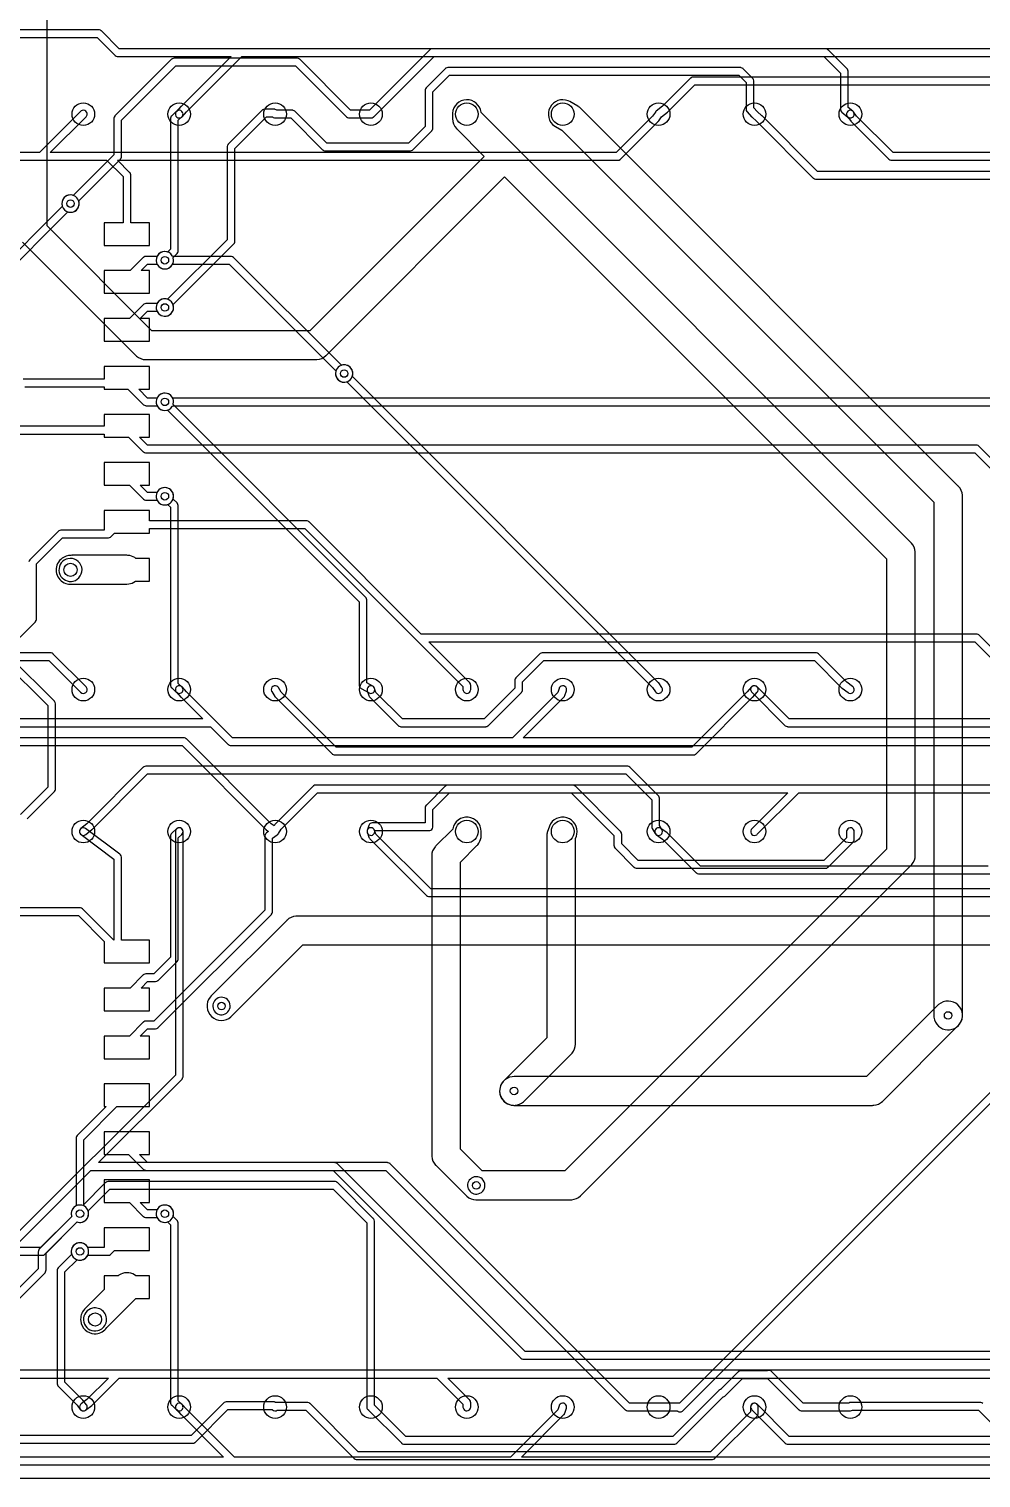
# Model space of a CAD drawing. Header units: millimetres. Extents: x 0 to 100, y 0 to 82.
# Drawn here: x 50.9 to 76.12, y 0 to 38.38 of the extents above; entities that cross this region are included whole.
import ezdxf

# ---------------------------------------------------------------- set-up
doc = ezdxf.new("R2010")
doc.units = ezdxf.units.MM

msp = doc.modelspace()

# ---------------------------------------------------------------- linework, layer by layer
at = {"layer": '16_copper'}
for points in [[(78.25, 37.852), (53.292, 37.852), (52.822, 38.322), (52.817, 38.326, 0.14076), (52.767, 38.35), (52.757, 38.351), (52.754, 38.352), (52.753, 38.351), (52.75, 38.352), (32, 38.352)], [(32.042, 38.148), (52.708, 38.148), (53.178, 37.678), (53.183, 37.674, 0.14076), (53.233, 37.65), (53.243, 37.649), (53.246, 37.648), (53.247, 37.649), (53.25, 37.648), (56.255, 37.648), (54.928, 36.322), (54.927, 36.321), (54.925, 36.319), (54.805, 36.189), (54.791, 36.168, 0.8128), (54.942, 36.04), (54.955, 36.051), (55.073, 36.18), (56.542, 37.648), (78.208, 37.648)], [(28.5, 34.898), (52.958, 34.898), (53.393, 34.464), (53.393, 33.245), (52.894, 33.245), (52.894, 32.645), (54.094, 32.645), (54.094, 33.245), (53.596, 33.245), (53.596, 34.506), (53.595, 34.512, 0.140725), (53.577, 34.565), (53.571, 34.572), (53.569, 34.575), (53.568, 34.576), (53.566, 34.578), (53.245, 34.898), (66.5, 34.898), (66.506, 34.899, 0.140725), (66.559, 34.917), (66.566, 34.924), (66.569, 34.925), (66.57, 34.926), (66.572, 34.928), (67.572, 35.928), (67.573, 35.93), (67.574, 35.931), (67.585, 35.944), (67.655, 36.05), (67.812, 36.169), (67.814, 36.171), (67.822, 36.178), (68.542, 36.898), (76.458, 36.898)], [(76.5, 37.102), (68.5, 37.102), (68.494, 37.101, 0.140725), (68.441, 37.083), (68.434, 37.076), (68.431, 37.075), (68.43, 37.074), (68.428, 37.072), (67.683, 36.327), (67.518, 36.201), (67.512, 36.195), (67.506, 36.189), (67.502, 36.185, 0.013377), (67.499, 36.181), (67.495, 36.176), (67.421, 36.065), (66.458, 35.102), (51.465, 35.102), (52.412, 36.048), (52.427, 36.068, 0.812818), (52.281, 36.203), (52.268, 36.192), (51.178, 35.102), (41.745, 35.102)], [(85.755, 35.102), (73.792, 35.102), (72.827, 36.067), (72.741, 36.181), (72.724, 36.199, 0.812806), (72.57, 36.073), (72.579, 36.059), (72.669, 35.939), (72.67, 35.937), (72.678, 35.928), (73.678, 34.928), (73.683, 34.924, 0.14076), (73.733, 34.9), (73.743, 34.899), (73.746, 34.898), (73.747, 34.899), (73.75, 34.898), (96.5, 34.898)], [(50.072, 31.678), (51.926, 33.532), (51.946, 33.526, 1), (52.054, 33.974), (52.018, 33.98, 0.509524), (51.776, 33.696), (51.782, 33.676), (49.958, 31.852)], [(90, 28.602), (54.706, 28.602), (54.697, 28.621, 0.560024), (54.303, 28.621), (54.294, 28.602), (54.042, 28.602), (53.809, 28.835), (54.094, 28.835), (54.094, 29.435), (52.894, 29.435), (52.894, 29.102), (50.75, 29.102)], [(50.792, 28.898), (52.894, 28.898), (52.894, 28.835), (53.521, 28.835), (53.928, 28.428), (53.933, 28.424, 0.14076), (53.983, 28.4), (53.993, 28.399), (53.996, 28.398), (53.997, 28.399), (54, 28.398), (54.294, 28.398), (54.303, 28.379, 0.560024), (54.697, 28.379), (54.706, 28.398), (89.958, 28.398)], [(81.542, 21.852), (76.072, 27.322), (76.067, 27.326, 0.14076), (76.017, 27.35), (76.007, 27.351), (76.004, 27.352), (76.003, 27.351), (76, 27.352), (54.042, 27.352), (53.829, 27.565), (54.094, 27.565), (54.094, 28.165), (52.894, 28.165), (52.894, 27.852), (50.5, 27.852)], [(50.542, 27.648), (52.894, 27.648), (52.894, 27.565), (53.541, 27.565), (53.928, 27.178), (53.933, 27.174, 0.14076), (53.983, 27.15), (53.993, 27.149), (53.996, 27.148), (53.997, 27.149), (54, 27.148), (75.958, 27.148), (81.255, 21.852)], [(77.322, 21.072), (76.072, 22.322), (76.067, 22.326, 0.14076), (76.017, 22.35), (76.007, 22.351), (76.004, 22.352), (76.003, 22.351), (76, 22.352), (61.292, 22.352), (58.322, 25.322), (58.317, 25.326, 0.14076), (58.267, 25.35), (58.257, 25.351), (58.254, 25.352), (58.253, 25.351), (58.25, 25.352), (54.094, 25.352), (54.094, 25.625), (52.894, 25.625), (52.894, 25.102), (51.75, 25.102), (51.744, 25.101, 0.140725), (51.691, 25.083), (51.684, 25.076), (51.681, 25.075), (51.68, 25.074), (51.678, 25.072), (50.928, 24.322), (50.924, 24.317, 0.14076), (50.9, 24.267)], [(38.292, 21.648), (51.428, 21.648), (52.268, 20.808, 0.921471), (52.423, 20.939), (52.412, 20.952), (51.542, 21.822), (51.537, 21.826, 0.14076), (51.487, 21.85), (51.477, 21.851), (51.474, 21.852), (51.473, 21.851), (51.47, 21.852), (50.245, 21.852), (51.072, 22.678), (51.076, 22.683, 0.14076), (51.1, 22.733), (51.101, 22.743), (51.102, 22.746), (51.101, 22.747), (51.102, 22.75), (51.102, 24.208), (51.792, 24.898), (53, 24.898), (53.006, 24.899, 0.140725), (53.059, 24.917), (53.066, 24.924), (53.069, 24.925), (53.07, 24.926), (53.072, 24.928), (53.169, 25.025), (54.094, 25.025), (54.094, 25.148), (58.208, 25.148), (62.398, 20.958), (62.398, 20.88), (62.402, 20.855, 0.812812), (62.6, 20.863), (62.602, 20.88), (62.602, 21), (62.601, 21.006, 0.140725), (62.583, 21.059), (62.576, 21.066), (62.575, 21.069), (62.574, 21.07), (62.572, 21.072), (61.495, 22.148), (75.958, 22.148), (77.173, 20.933)], [(78.458, 19.602), (63.995, 19.602), (65.072, 20.678), (65.074, 20.681), (65.077, 20.684, 0.062123), (65.091, 20.705), (65.097, 20.72), (65.137, 20.85), (65.141, 20.875, 0.812805), (64.949, 20.925), (64.943, 20.91), (64.91, 20.804), (63.708, 19.602), (56.292, 19.602), (55.073, 20.82), (54.955, 20.949, 0.921465), (54.795, 20.824), (54.805, 20.811), (54.925, 20.681), (54.927, 20.68), (54.928, 20.678), (55.505, 20.102), (41.042, 20.102)], [(77.708, 20.102), (71.042, 20.102), (70.192, 20.952), (70.172, 20.967, 0.812818), (70.037, 20.821), (70.048, 20.808), (70.928, 19.928), (70.933, 19.924, 0.14076), (70.983, 19.9), (70.993, 19.899), (70.996, 19.898), (70.997, 19.899), (71, 19.898), (77.75, 19.898)], [(5.75, 19.898), (55.708, 19.898), (56.178, 19.428), (56.183, 19.424, 0.14076), (56.233, 19.4), (56.243, 19.399), (56.246, 19.398), (56.247, 19.399), (56.25, 19.398), (88.75, 19.398)], [(94, 18.352), (58.5, 18.352), (58.494, 18.351, 0.140725), (58.441, 18.333), (58.434, 18.326), (58.431, 18.325), (58.43, 18.324), (58.428, 18.322), (57.428, 17.322), (57.426, 17.319), (57.423, 17.317), (57.413, 17.303), (57.392, 17.269), (57.317, 17.327), (55.072, 19.572), (55.067, 19.576, 0.14076), (55.017, 19.6), (55.007, 19.601), (55.004, 19.602), (55.003, 19.601), (55, 19.602), (36, 19.602)], [(36.042, 19.398), (54.958, 19.398), (57.178, 17.178), (57.18, 17.176), (57.188, 17.169), (57.248, 17.123), (57.191, 17.083, 0.200818), (57.15, 17.017), (57.148, 17), (57.148, 15.042), (54.208, 12.102), (54, 12.102), (53.994, 12.101, 0.140725), (53.941, 12.083), (53.934, 12.076), (53.931, 12.075), (53.93, 12.074), (53.928, 12.072), (53.561, 11.705), (52.894, 11.705), (52.894, 11.105), (54.094, 11.105), (54.094, 11.705), (53.849, 11.705), (54.042, 11.898), (54.25, 11.898), (54.256, 11.899, 0.140725), (54.309, 11.917), (54.316, 11.924), (54.319, 11.925), (54.32, 11.926), (54.322, 11.928), (57.322, 14.928), (57.326, 14.933, 0.14076), (57.35, 14.983), (57.351, 14.993), (57.352, 14.996), (57.351, 14.997), (57.352, 15), (57.352, 16.947), (57.479, 17.037), (57.487, 17.045), (57.495, 17.052, 0.00487), (57.497, 17.053), (57.497, 17.054), (57.497, 17.054), (57.498, 17.055), (57.507, 17.067), (57.58, 17.187), (58.542, 18.148), (71.005, 18.148), (70.048, 17.192), (70.033, 17.172, 0.812818), (70.179, 17.037), (70.192, 17.048), (71.292, 18.148), (83.205, 18.148)], [(48.5, 14.898), (52.208, 14.898), (52.894, 14.212), (52.894, 13.645), (54.094, 13.645), (54.094, 14.245), (53.352, 14.245), (53.352, 16.438), (53.351, 16.438), (53.352, 16.439, 0.18832), (53.323, 16.508), (53.311, 16.519), (52.401, 17.201), (52.379, 17.214, 0.812811), (52.267, 17.05), (52.279, 17.039), (53.148, 16.387), (53.148, 14.245), (52.322, 15.072), (52.317, 15.076, 0.14076), (52.267, 15.1), (52.257, 15.101), (52.254, 15.102), (52.253, 15.101), (52.25, 15.102), (48.542, 15.102)], [(95.958, 15.602), (61.542, 15.602), (60.089, 17.055), (60.056, 17.152), (60.046, 17.175, 0.812808), (59.86, 17.104), (59.864, 17.088), (59.904, 16.968), (59.905, 16.965), (59.905, 16.963, 0.062133), (59.917, 16.941), (59.928, 16.928), (61.428, 15.428), (61.433, 15.424, 0.14076), (61.483, 15.4), (61.493, 15.399), (61.496, 15.398), (61.497, 15.399), (61.5, 15.398), (96, 15.398)], [(76.308, 16.202), (68.692, 16.202), (67.822, 17.072), (67.822, 17.072), (67.821, 17.072), (67.809, 17.083), (67.639, 17.203), (67.616, 17.215, 0.812815), (67.509, 17.048), (67.521, 17.037), (67.684, 16.922), (68.578, 16.028), (68.583, 16.024, 0.14076), (68.633, 16), (68.643, 15.999), (68.646, 15.998), (68.647, 15.999), (68.65, 15.998), (91.6, 15.998)], [(96.671, 14.881), (58, 14.881), (57.985, 14.88), (57.97, 14.88, 0.172129), (57.738, 14.776), (57.735, 14.774), (57.734, 14.772), (57.731, 14.769), (55.731, 12.769), (55.698, 12.733, 0.906835), (56.251, 12.213), (56.269, 12.231), (58.158, 14.119), (96.829, 14.119)], [(49.792, 5.898), (51.25, 5.898), (51.256, 5.899, 0.140725), (51.309, 5.917), (51.316, 5.924), (51.319, 5.925), (51.32, 5.926), (51.322, 5.928), (52.176, 6.782), (52.196, 6.776, 0.85408), (52.371, 7.197), (52.352, 7.206), (52.352, 8.958), (53.229, 9.835), (54.094, 9.835), (54.094, 10.435), (52.894, 10.435), (52.894, 9.835), (52.941, 9.835), (52.178, 9.072), (52.174, 9.067, 0.14076), (52.15, 9.017), (52.149, 9.007), (52.148, 9.004), (52.149, 9.003), (52.148, 9), (52.148, 7.206), (52.129, 7.197, 0.324919), (52.026, 6.946), (52.032, 6.926), (51.208, 6.102), (49.75, 6.102)], [(81, 3.352), (64.042, 3.352), (59.072, 8.322), (59.067, 8.326, 0.14076), (59.017, 8.35), (59.007, 8.351), (59.004, 8.352), (59.003, 8.351), (59, 8.352), (54.042, 8.352), (53.829, 8.565), (54.094, 8.565), (54.094, 9.165), (52.894, 9.165), (52.894, 8.565), (53.541, 8.565), (53.928, 8.178), (53.933, 8.174, 0.14076), (53.983, 8.15), (53.993, 8.149), (53.996, 8.148), (53.997, 8.149), (54, 8.148), (58.958, 8.148), (63.928, 3.178), (63.933, 3.174, 0.14076), (63.983, 3.15), (63.993, 3.149), (63.996, 3.148), (63.997, 3.149), (64, 3.148), (79.755, 3.148)], [(38.292, 2.648), (53.005, 2.648), (52.433, 2.077), (52.279, 1.961), (52.261, 1.944, 0.812806), (52.387, 1.79), (52.401, 1.799), (52.561, 1.919), (52.563, 1.92), (52.572, 1.928), (53.292, 2.648), (61.708, 2.648), (62.398, 1.958), (62.398, 1.88), (62.402, 1.855, 0.812812), (62.6, 1.863), (62.602, 1.88), (62.602, 2), (62.601, 2.006, 0.140725), (62.583, 2.059), (62.576, 2.066), (62.575, 2.069), (62.574, 2.07), (62.572, 2.072), (61.995, 2.648), (76.458, 2.648)], [(78.408, 0.552), (63.945, 0.552), (65.072, 1.678), (65.074, 1.681), (65.077, 1.684, 0.062123), (65.091, 1.705), (65.097, 1.72), (65.137, 1.85), (65.141, 1.875, 0.812805), (64.949, 1.925), (64.943, 1.91), (64.91, 1.804), (63.658, 0.552), (56.342, 0.552), (55.073, 1.82), (54.955, 1.949), (54.935, 1.965, 0.812806), (54.795, 1.824), (54.805, 1.811), (54.925, 1.681), (54.927, 1.68), (54.928, 1.678), (56.055, 0.552), (41.592, 0.552)], [(77.708, 1.102), (71.042, 1.102), (70.192, 1.952), (70.172, 1.967, 0.812818), (70.037, 1.821), (70.048, 1.808), (70.928, 0.928), (70.933, 0.924, 0.14076), (70.983, 0.9), (70.993, 0.899), (70.996, 0.898), (70.997, 0.899), (71, 0.898), (77.75, 0.898)]]:
    msp.add_lwpolyline(points, format="xyb", dxfattribs=at)
for points in [[(59.304, 29.026, 1), (59.196, 29.474), (59.176, 29.468), (56.322, 32.322), (56.317, 32.326, 0.14076), (56.267, 32.35), (56.257, 32.351), (56.254, 32.352), (56.253, 32.351), (56.25, 32.352), (54.706, 32.352), (54.697, 32.371, 0.560024), (54.303, 32.371), (54.294, 32.352), (54, 32.352), (53.994, 32.351, 0.140725), (53.941, 32.333), (53.934, 32.326), (53.931, 32.325), (53.93, 32.324), (53.928, 32.322), (53.581, 31.975), (52.894, 31.975), (52.894, 31.375), (54.094, 31.375), (54.094, 31.975), (53.869, 31.975), (54.042, 32.148), (54.294, 32.148), (54.303, 32.129, 0.560024), (54.697, 32.129), (54.706, 32.148), (56.208, 32.148), (59.032, 29.324), (59.026, 29.304, 0.509524), (59.268, 29.02)], [(54.094, 30.705), (53.849, 30.705), (54.042, 30.898), (54.294, 30.898), (54.303, 30.879, 1), (54.697, 31.121), (54.675, 31.15, 0.509525), (54.303, 31.121), (54.294, 31.102), (54, 31.102), (53.994, 31.101, 0.140725), (53.941, 31.083), (53.934, 31.076), (53.931, 31.075), (53.93, 31.074), (53.928, 31.072), (53.561, 30.705), (52.894, 30.705), (52.894, 30.105), (54.094, 30.105)], [(54.554, 25.776, 1), (54.446, 26.224), (54.412, 26.213, 0.158382), (54.303, 26.121), (54.294, 26.102), (54.042, 26.102), (53.849, 26.295), (54.094, 26.295), (54.094, 26.895), (52.894, 26.895), (52.894, 26.295), (53.561, 26.295), (53.928, 25.928), (53.933, 25.924, 0.14076), (53.983, 25.9), (53.993, 25.899), (53.996, 25.898), (53.997, 25.899), (54, 25.898), (54.294, 25.898), (54.303, 25.879, 0.282026), (54.518, 25.77)], [(52.042, 23.671), (52.066, 23.674), (53.494, 23.674), (53.543, 23.677, 0.128806), (53.722, 23.75), (53.728, 23.755), (54.094, 23.755), (54.094, 24.355), (53.728, 24.355), (53.703, 24.374, 0.128805), (53.52, 24.435), (53.494, 24.436), (52.045, 24.436), (52.037, 24.435), (52.028, 24.436), (52.003, 24.434, 0.153649), (51.778, 24.359), (51.74, 24.328, 0.52109), (51.828, 23.71), (51.873, 23.691, 0.0924), (52.017, 23.669)], [(63.006, 19.899, 0.140725), (63.059, 19.917), (63.066, 19.924), (63.069, 19.925), (63.07, 19.926), (63.072, 19.928), (63.947, 20.803), (63.951, 20.808, 0.14076), (63.975, 20.858), (63.976, 20.868), (63.977, 20.871), (63.976, 20.872), (63.977, 20.875), (63.977, 21.083), (64.542, 21.648), (71.708, 21.648), (72.428, 20.928), (72.43, 20.927), (72.439, 20.919), (72.599, 20.799), (72.621, 20.786, 0.812811), (72.733, 20.95), (72.721, 20.961), (72.567, 21.077), (71.822, 21.822), (71.817, 21.826, 0.14076), (71.767, 21.85), (71.757, 21.851), (71.754, 21.852), (71.753, 21.851), (71.75, 21.852), (64.5, 21.852), (64.494, 21.851, 0.140725), (64.441, 21.833), (64.434, 21.826), (64.431, 21.825), (64.43, 21.824), (64.428, 21.822), (63.803, 21.197), (63.799, 21.192, 0.14076), (63.775, 21.142), (63.774, 21.132), (63.773, 21.129), (63.774, 21.128), (63.773, 21.125), (63.773, 20.917), (62.958, 20.102), (60.792, 20.102), (60.09, 20.804), (60.057, 20.91), (60.047, 20.933, 0.812807), (59.859, 20.866), (59.863, 20.85), (59.903, 20.72), (59.904, 20.717), (59.905, 20.713, 0.062133), (59.917, 20.691), (59.928, 20.678), (60.678, 19.928), (60.683, 19.924, 0.14076), (60.733, 19.9), (60.743, 19.899), (60.746, 19.898), (60.747, 19.899), (60.75, 19.898), (63, 19.898)], [(54.094, 12.975), (53.869, 12.975), (54.042, 13.148), (54.25, 13.148), (54.256, 13.149, 0.140725), (54.309, 13.167), (54.316, 13.174), (54.319, 13.175), (54.32, 13.176), (54.322, 13.178), (54.822, 13.678), (54.826, 13.683, 0.14076), (54.85, 13.733), (54.851, 13.743), (54.852, 13.746), (54.851, 13.747), (54.852, 13.75), (54.852, 16.956), (54.949, 17.045), (54.965, 17.065, 0.812806), (54.824, 17.205), (54.811, 17.195), (54.681, 17.075), (54.676, 17.068), (54.67, 17.062, 0.124733), (54.65, 17.017), (54.649, 17.011, 0.013421), (54.649, 17.005), (54.648, 17), (54.648, 13.792), (54.208, 13.352), (54, 13.352), (53.994, 13.351, 0.140725), (53.941, 13.333), (53.934, 13.326), (53.931, 13.325), (53.93, 13.324), (53.928, 13.322), (53.581, 12.975), (52.894, 12.975), (52.894, 12.375), (54.094, 12.375)], [(73.265, 9.87), (73.28, 9.87, 0.172129), (73.512, 9.974), (73.515, 9.976), (73.516, 9.978), (73.519, 9.981), (75.519, 11.981), (75.552, 12.017, 0.906835), (74.999, 12.537), (74.981, 12.519), (73.092, 10.631), (63.75, 10.631), (63.701, 10.628, 0.906837), (63.724, 9.87), (63.75, 9.869), (73.25, 9.869)], [(54.554, 6.776, 1), (54.446, 7.224), (54.412, 7.213, 0.158382), (54.303, 7.121), (54.294, 7.102), (54.042, 7.102), (53.849, 7.295), (54.094, 7.295), (54.094, 7.895), (52.894, 7.895), (52.894, 7.295), (53.561, 7.295), (53.928, 6.928), (53.933, 6.924, 0.14076), (53.983, 6.9), (53.993, 6.899), (53.996, 6.898), (53.997, 6.899), (54, 6.898), (54.294, 6.898), (54.303, 6.879, 0.282026), (54.518, 6.77)], [(62.804, 7.526, 1), (62.696, 7.974), (62.662, 7.963, 0.854076), (62.768, 7.52)], [(52.304, 5.776, 0.19891), (52.447, 5.879), (52.456, 5.898), (53, 5.898), (53.006, 5.899, 0.140725), (53.059, 5.917), (53.066, 5.924), (53.069, 5.925), (53.07, 5.926), (53.072, 5.928), (53.169, 6.025), (54.094, 6.025), (54.094, 6.625), (52.894, 6.625), (52.894, 6.102), (52.456, 6.102), (52.447, 6.121, 1), (52.053, 5.879), (52.075, 5.85, 0.240078), (52.268, 5.77)], [(52.679, 3.82, 0.222749), (52.965, 3.986), (52.967, 3.989), (53.733, 4.755), (54.094, 4.755), (54.094, 5.355), (53.728, 5.355), (53.697, 5.377, 0.296483), (53.282, 5.372), (53.261, 5.355), (52.894, 5.355), (52.894, 4.994), (52.38, 4.479), (52.372, 4.471, 0.080244), (52.304, 4.37), (52.298, 4.358, 0.10401), (52.269, 4.205), (52.268, 4.193), (52.27, 4.168), (52.27, 4.167, 0.000058), (52.27, 4.167), (52.271, 4.158, 0.361484), (52.631, 3.819)]]:
    msp.add_lwpolyline(points, format="xyb", close=True, dxfattribs=at)
for points in [[(76.5, 2.852), (38.25, 2.852)], [(16.55, 0.348), (88.7, 0.348)]]:
    msp.add_lwpolyline(points, dxfattribs=at)
at = {"layer": '1_copper'}
for points in [[(50.731, 32.731), (53.731, 29.731), (53.742, 29.721), (53.752, 29.71, 0.172152), (53.99, 29.619), (53.994, 29.619), (53.996, 29.619), (54, 29.619), (58.5, 29.619), (58.515, 29.62), (58.53, 29.62, 0.172129), (58.762, 29.724), (58.765, 29.726), (58.766, 29.728), (58.769, 29.731), (63.5, 34.461), (73.619, 24.342), (73.619, 16.658), (65.092, 8.131), (62.908, 8.131), (62.331, 8.708), (62.331, 16.312), (62.769, 16.751), (62.779, 16.762), (62.79, 16.772, 0.141631), (62.877, 16.965), (62.878, 16.98, 0.018586), (62.881, 17.01), (62.881, 17.014), (62.881, 17.016), (62.881, 17.02), (62.881, 17.12, 0.906836), (62.126, 17.194), (62.125, 17.184), (61.681, 16.739), (61.671, 16.728), (61.66, 16.718, 0.172152), (61.569, 16.48), (61.569, 16.476), (61.569, 16.474), (61.569, 16.47), (61.569, 8.55), (61.57, 8.535), (61.57, 8.52, 0.172129), (61.674, 8.288), (61.676, 8.285), (61.678, 8.284), (61.681, 8.281), (62.481, 7.481), (62.492, 7.471), (62.502, 7.46, 0.172152), (62.74, 7.369), (62.744, 7.369), (62.746, 7.369), (62.75, 7.369), (65.25, 7.369), (65.265, 7.37), (65.28, 7.37, 0.172129), (65.512, 7.474), (65.515, 7.476), (65.516, 7.478), (65.519, 7.481), (74.269, 16.231), (74.279, 16.242), (74.29, 16.252, 0.172152), (74.381, 16.49), (74.381, 16.494), (74.381, 16.496), (74.381, 16.5), (74.381, 24.5), (74.38, 24.515), (74.38, 24.53, 0.172129), (74.276, 24.762), (74.274, 24.765), (74.272, 24.766), (74.269, 24.769), (62.878, 36.16), (62.878, 36.169, 0.906837), (62.12, 36.146), (62.119, 36.12), (62.119, 36, 0.192205), (62.224, 35.738), (62.226, 35.735), (62.228, 35.734), (62.231, 35.731), (62.961, 35), (58.342, 30.381), (54.158, 30.381), (51.381, 33.158), (51.381, 46.869)], [(80.958, 34.602), (71.792, 34.602), (70.322, 36.072), (70.321, 36.073), (70.319, 36.075), (70.192, 36.192), (70.102, 36.29), (70.102, 37), (70.101, 37.006, 0.140725), (70.083, 37.059), (70.076, 37.066), (70.075, 37.069), (70.074, 37.07), (70.072, 37.072), (69.822, 37.322), (69.817, 37.326, 0.14076), (69.767, 37.35), (69.757, 37.351), (69.754, 37.352), (69.753, 37.351), (69.75, 37.352), (62, 37.352), (61.994, 37.351, 0.140725), (61.941, 37.333), (61.934, 37.326), (61.931, 37.325), (61.93, 37.324), (61.928, 37.322), (61.428, 36.822), (61.424, 36.817, 0.14076), (61.4, 36.767), (61.399, 36.757), (61.398, 36.754), (61.399, 36.753), (61.398, 36.75), (61.398, 35.792), (60.958, 35.352), (58.792, 35.352), (57.952, 36.192), (57.947, 36.196, 0.14076), (57.897, 36.22), (57.887, 36.221), (57.884, 36.222), (57.883, 36.221), (57.88, 36.222), (57.462, 36.222), (57.462, 36.222, 0.088361), (57.425, 36.245), (57.419, 36.247, 0.03142), (57.407, 36.25), (57.397, 36.251), (57.394, 36.252), (57.393, 36.251), (57.39, 36.252), (57.15, 36.252), (57.144, 36.251, 0.140725), (57.091, 36.233), (57.084, 36.226), (57.081, 36.225), (57.08, 36.224), (57.078, 36.222), (56.178, 35.322), (56.174, 35.317, 0.14076), (56.15, 35.267), (56.149, 35.257), (56.148, 35.254), (56.149, 35.253), (56.148, 35.25), (56.148, 32.792), (54.574, 31.218), (54.554, 31.224, 1), (54.446, 30.776), (54.482, 30.77), (54.518, 30.77), (54.554, 30.776, 0.414214), (54.724, 31.054), (54.718, 31.074), (56.322, 32.678), (56.326, 32.683, 0.14076), (56.35, 32.733), (56.351, 32.743), (56.352, 32.746), (56.351, 32.747), (56.352, 32.75), (56.352, 35.208), (57.192, 36.048), (57.348, 36.048), (57.348, 36.048, 0.156764), (57.403, 36.02), (57.413, 36.019), (57.416, 36.018), (57.417, 36.019), (57.42, 36.018), (57.838, 36.018), (58.678, 35.178), (58.683, 35.174, 0.14076), (58.733, 35.15), (58.743, 35.149), (58.746, 35.148), (58.747, 35.149), (58.75, 35.148), (61, 35.148), (61.006, 35.149, 0.140725), (61.059, 35.167), (61.066, 35.174), (61.069, 35.175), (61.07, 35.176), (61.072, 35.178), (61.572, 35.678), (61.576, 35.683, 0.14076), (61.6, 35.733), (61.601, 35.743), (61.602, 35.746), (61.601, 35.747), (61.602, 35.75), (61.602, 36.708), (62.042, 37.148), (69.708, 37.148), (69.898, 36.958), (69.898, 36.25), (69.899, 36.246), (69.899, 36.241, 0.124734), (69.915, 36.194), (69.925, 36.181), (69.925, 36.181), (69.925, 36.181), (69.925, 36.181), (70.045, 36.051), (70.047, 36.049), (70.051, 36.045), (70.18, 35.927), (71.678, 34.428), (71.683, 34.424, 0.14076), (71.733, 34.4), (71.743, 34.399), (71.746, 34.398), (71.747, 34.399), (71.75, 34.398), (81, 34.398)], [(50.852, 17.458), (51.572, 18.178), (51.576, 18.183, 0.14076), (51.6, 18.233), (51.601, 18.243), (51.602, 18.246), (51.601, 18.247), (51.602, 18.25), (51.602, 20.5), (51.601, 20.506, 0.140725), (51.583, 20.559), (51.576, 20.566), (51.575, 20.569), (51.574, 20.57), (51.572, 20.572), (50.402, 21.742)], [(79.648, 13.492), (68.137, 1.981), (68.129, 1.982), (66.812, 1.982), (60.472, 8.322), (60.467, 8.326, 0.14076), (60.417, 8.35), (60.407, 8.351), (60.404, 8.352), (60.403, 8.351), (60.4, 8.352), (52.745, 8.352), (54.952, 10.558), (54.956, 10.563, 0.14076), (54.98, 10.613), (54.981, 10.623), (54.982, 10.626), (54.981, 10.627), (54.982, 10.63), (54.982, 17.12), (54.978, 17.145, 0.812812), (54.78, 17.137), (54.778, 17.12), (54.778, 10.672), (50.458, 6.352)], [(50.572, 6.178), (52.542, 8.148), (60.358, 8.148), (66.698, 1.808), (66.703, 1.804, 0.14076), (66.753, 1.78), (66.763, 1.779), (66.766, 1.778), (66.767, 1.779), (66.77, 1.778), (68.079, 1.778), (68.084, 1.773, 0.345319), (68.209, 1.767), (68.221, 1.777), (68.222, 1.778), (68.222, 1.778), (68.222, 1.778), (79.822, 13.378)], [(76.167, 1.976, 0.14076), (76.117, 2), (76.107, 2.001), (76.104, 2.002), (76.103, 2.001), (76.1, 2.002), (72.68, 2.002), (72.674, 2.001, 0.140725), (72.621, 1.983), (72.62, 1.982), (71.412, 1.982), (70.572, 2.822), (70.565, 2.827), (70.559, 2.833, 0.244012), (70.455, 2.841), (70.454, 2.84), (69.764, 2.84), (69.758, 2.84, 0.140725), (69.705, 2.821), (69.698, 2.815), (69.695, 2.814), (69.694, 2.812), (69.692, 2.811), (69.231, 2.349), (69.225, 2.348, 0.093733), (69.191, 2.333), (69.184, 2.326), (69.181, 2.325), (69.18, 2.324), (69.178, 2.322), (67.958, 1.102), (60.882, 1.102), (60.052, 1.932), (60.052, 6.8), (60.051, 6.806, 0.140725), (60.033, 6.859), (60.026, 6.866), (60.025, 6.869), (60.024, 6.87), (60.022, 6.872), (59.072, 7.822), (59.067, 7.826, 0.14076), (59.017, 7.85), (59.007, 7.851), (59.004, 7.852), (59.003, 7.851), (59, 7.852), (53, 7.852), (52.994, 7.851, 0.140725), (52.941, 7.833), (52.934, 7.826), (52.931, 7.825), (52.93, 7.824), (52.928, 7.822), (52.324, 7.218), (52.304, 7.224, 0.560029), (52.026, 6.946), (52.032, 6.926), (51.178, 6.072), (51.174, 6.067, 0.14076), (51.15, 6.017), (51.149, 6.007), (51.148, 6.004), (51.149, 6.003), (51.148, 6), (51.148, 5.542), (47.678, 2.072)], [(47.827, 1.933), (51.322, 5.428), (51.326, 5.433, 0.14076), (51.35, 5.483), (51.351, 5.493), (51.352, 5.496), (51.351, 5.497), (51.352, 5.5), (51.352, 5.958), (52.176, 6.782), (52.196, 6.776, 0.560029), (52.474, 7.054), (52.468, 7.074), (53.042, 7.648), (58.958, 7.648), (59.848, 6.758), (59.848, 1.886), (59.849, 1.878), (59.849, 1.871, 0.207564), (59.892, 1.803), (59.894, 1.801), (59.896, 1.8), (59.897, 1.799), (60.768, 0.928), (60.773, 0.924, 0.14076), (60.823, 0.9), (60.833, 0.899), (60.836, 0.898), (60.837, 0.899), (60.84, 0.898), (68, 0.898), (68.006, 0.899, 0.140725), (68.059, 0.917), (68.066, 0.924), (68.069, 0.925), (68.07, 0.926), (68.072, 0.928), (69.294, 2.151), (69.3, 2.152, 0.081364), (69.335, 2.167), (69.342, 2.174), (69.344, 2.175), (69.345, 2.176), (69.347, 2.178), (69.806, 2.637), (70.469, 2.637), (71.298, 1.808), (71.303, 1.804, 0.14076), (71.353, 1.78), (71.363, 1.779), (71.366, 1.778), (71.367, 1.779), (71.37, 1.778), (72.66, 1.778), (72.666, 1.779, 0.119985), (72.719, 1.797), (72.72, 1.798), (76.058, 1.798), (76.928, 0.928)], [(47.229, 0.92), (55.236, 0.92), (55.242, 0.92, 0.140725), (55.295, 0.939), (55.302, 0.945), (55.305, 0.946), (55.306, 0.948), (55.308, 0.949), (56.171, 1.813), (57.344, 1.813), (57.348, 1.808, 0.367129), (57.479, 1.797), (57.48, 1.798), (58.233, 1.798), (59.51, 0.522), (59.515, 0.518, 0.14076), (59.565, 0.493), (59.574, 0.493), (59.578, 0.492), (59.579, 0.492), (59.582, 0.492), (69, 0.492), (69.006, 0.493, 0.140725), (69.059, 0.511), (69.066, 0.517), (69.069, 0.519), (69.07, 0.52), (69.072, 0.522), (70.192, 1.642), (70.196, 1.647, 0.14076), (70.22, 1.697), (70.221, 1.706), (70.222, 1.709), (70.221, 1.711), (70.222, 1.714), (70.222, 1.88), (70.218, 1.905, 0.812812), (70.02, 1.897), (70.018, 1.88), (70.018, 1.756), (68.958, 0.695), (59.624, 0.695), (58.347, 1.972), (58.342, 1.976, 0.14076), (58.292, 2), (58.282, 2.001), (58.279, 2.002), (58.278, 2.001), (58.275, 2.002), (57.44, 2.002), (57.438, 2.001), (57.438, 2.001), (57.432, 2.004), (57.426, 2.007, 0.062126), (57.402, 2.014), (57.393, 2.015), (57.39, 2.016), (57.388, 2.016), (57.386, 2.016), (56.129, 2.016), (56.122, 2.015, 0.140725), (56.07, 1.997), (56.062, 1.991), (56.06, 1.989), (56.059, 1.988), (56.057, 1.986), (55.194, 1.123), (47.271, 1.123)]]:
    msp.add_lwpolyline(points, format="xyb", dxfattribs=at)
for points in [[(52.054, 33.526, 0.414214), (52.224, 33.804), (52.218, 33.824), (53.322, 34.928), (53.326, 34.933, 0.14076), (53.35, 34.983), (53.351, 34.993), (53.352, 34.996), (53.351, 34.997), (53.352, 35), (53.352, 35.958), (54.792, 37.398), (57.958, 37.398), (59.308, 36.048), (59.313, 36.044, 0.14076), (59.363, 36.02), (59.373, 36.019), (59.376, 36.018), (59.377, 36.019), (59.38, 36.018), (59.96, 36.018), (59.966, 36.019, 0.140725), (60.019, 36.037), (60.026, 36.044), (60.029, 36.045), (60.03, 36.046), (60.032, 36.048), (61.632, 37.648), (71.958, 37.648), (72.398, 37.208), (72.398, 36.25), (72.4, 36.238), (72.401, 36.227, 0.124738), (72.424, 36.183), (72.425, 36.182), (72.425, 36.181), (72.427, 36.18), (72.436, 36.171), (72.596, 36.041), (72.617, 36.028, 0.812811), (72.736, 36.187), (72.724, 36.199), (72.602, 36.298), (72.602, 37.25), (72.601, 37.256, 0.140725), (72.583, 37.309), (72.576, 37.316), (72.575, 37.319), (72.574, 37.32), (72.572, 37.322), (72.072, 37.822), (72.067, 37.826, 0.14076), (72.017, 37.85), (72.007, 37.851), (72.004, 37.852), (72.003, 37.851), (72, 37.852), (61.59, 37.852), (61.584, 37.851, 0.140725), (61.531, 37.833), (61.524, 37.826), (61.521, 37.825), (61.52, 37.824), (61.518, 37.822), (59.918, 36.222), (59.422, 36.222), (58.072, 37.572), (58.067, 37.576, 0.14076), (58.017, 37.6), (58.007, 37.601), (58.004, 37.602), (58.003, 37.601), (58, 37.602), (54.75, 37.602), (54.744, 37.601, 0.140725), (54.691, 37.583), (54.684, 37.576), (54.681, 37.575), (54.68, 37.574), (54.678, 37.572), (53.178, 36.072), (53.174, 36.067, 0.14076), (53.15, 36.017), (53.149, 36.007), (53.148, 36.004), (53.149, 36.003), (53.148, 36), (53.148, 35.042), (52.074, 33.968), (52.054, 33.974, 1), (51.946, 33.526), (51.982, 33.52), (52.018, 33.52)], [(75.286, 11.871, 0.36761), (75.63, 12.224), (75.631, 12.25), (75.631, 26), (75.63, 26.015), (75.63, 26.03, 0.172129), (75.526, 26.262), (75.524, 26.265), (75.522, 26.266), (75.519, 26.269), (65.519, 36.269), (65.509, 36.278), (65.5, 36.288, 0.032037), (65.461, 36.317), (65.445, 36.327), (65.442, 36.329), (65.441, 36.329), (65.439, 36.331), (65.229, 36.451), (65.185, 36.472, 0.906836), (64.829, 35.803), (64.851, 35.789), (65.017, 35.695), (74.869, 25.842), (74.869, 12.25), (74.872, 12.201, 0.367612), (75.237, 11.869)], [(54.554, 32.026, 0.414214), (54.724, 32.304), (54.718, 32.324), (54.822, 32.428), (54.826, 32.433, 0.14076), (54.85, 32.483), (54.851, 32.493), (54.852, 32.496), (54.851, 32.497), (54.852, 32.5), (54.852, 35.956), (54.949, 36.045), (54.965, 36.065, 0.812806), (54.824, 36.205), (54.811, 36.195), (54.681, 36.075), (54.676, 36.068), (54.67, 36.062, 0.124733), (54.65, 36.017), (54.649, 36.011, 0.013421), (54.649, 36.005), (54.648, 36), (54.648, 32.542), (54.574, 32.468), (54.554, 32.474, 1), (54.446, 32.026), (54.482, 32.02), (54.518, 32.02)], [(67.606, 20.782, 0.463864), (67.673, 20.922), (67.665, 20.936), (67.585, 21.056), (67.583, 21.058), (67.583, 21.059), (67.572, 21.072), (59.468, 29.176), (59.474, 29.196, 1), (59.026, 29.304), (59.02, 29.268, 0.509524), (59.304, 29.026), (59.324, 29.032), (67.421, 20.935), (67.495, 20.824), (67.512, 20.805, 0.188317), (67.581, 20.778)], [(59.983, 20.781, 0.624738), (60.024, 20.959), (60.01, 20.968), (59.852, 21.059), (59.852, 23.25), (59.851, 23.256, 0.140725), (59.833, 23.309), (59.826, 23.316), (59.825, 23.319), (59.824, 23.32), (59.822, 23.322), (54.718, 28.426), (54.724, 28.446, 1), (54.276, 28.554), (54.27, 28.518, 0.509524), (54.554, 28.276), (54.574, 28.282), (59.648, 23.208), (59.648, 21), (59.649, 20.993), (59.649, 20.985, 0.20754), (59.692, 20.917), (59.694, 20.915), (59.696, 20.914), (59.7, 20.912), (59.91, 20.792), (59.933, 20.782), (59.958, 20.778)], [(54.905, 20.781, 0.541587), (54.96, 20.942), (54.949, 20.955), (54.852, 21.044), (54.852, 25.75), (54.851, 25.756, 0.140725), (54.833, 25.809), (54.826, 25.816), (54.825, 25.819), (54.824, 25.82), (54.822, 25.822), (54.718, 25.926), (54.724, 25.946, 1), (54.276, 26.054), (54.27, 26.018, 0.509524), (54.554, 25.776), (54.574, 25.782), (54.648, 25.708), (54.648, 21), (54.649, 20.992), (54.65, 20.983, 0.124727), (54.67, 20.938), (54.674, 20.933, 0.013386), (54.677, 20.929), (54.681, 20.925), (54.811, 20.805), (54.832, 20.791, 0.124733), (54.88, 20.778)], [(52.071, 23.753, 1), (51.929, 24.347), (51.883, 24.333, 0.85408), (52.024, 23.745)], [(68.506, 19.149, 0.140725), (68.559, 19.167), (68.566, 19.174), (68.569, 19.175), (68.57, 19.176), (68.572, 19.178), (70.072, 20.678), (70.073, 20.679), (70.075, 20.681), (70.195, 20.811), (70.209, 20.832, 0.8128), (70.058, 20.96), (70.045, 20.949), (69.927, 20.82), (68.458, 19.352), (59.042, 19.352), (57.58, 20.813), (57.507, 20.933), (57.491, 20.953, 0.812806), (57.326, 20.842), (57.333, 20.827), (57.413, 20.697), (57.416, 20.694), (57.417, 20.691), (57.428, 20.678), (58.928, 19.178), (58.933, 19.174, 0.14076), (58.983, 19.15), (58.993, 19.149), (58.996, 19.148), (58.997, 19.149), (59, 19.148), (68.5, 19.148)], [(52.367, 17.022), (52.39, 17.032), (52.404, 17.041), (52.564, 17.171), (52.566, 17.173), (52.572, 17.178), (54.042, 18.648), (66.708, 18.648), (67.398, 17.958), (67.398, 17.25), (67.399, 17.243), (67.399, 17.236, 0.081642), (67.41, 17.205), (67.411, 17.202), (67.412, 17.2), (67.413, 17.197), (67.493, 17.067), (67.509, 17.047, 0.812806), (67.674, 17.158), (67.667, 17.173), (67.602, 17.279), (67.602, 18), (67.601, 18.006, 0.140725), (67.583, 18.059), (67.576, 18.066), (67.575, 18.069), (67.574, 18.07), (67.572, 18.072), (66.822, 18.822), (66.817, 18.826, 0.14076), (66.767, 18.85), (66.757, 18.851), (66.754, 18.852), (66.753, 18.851), (66.75, 18.852), (54, 18.852), (53.994, 18.851, 0.140725), (53.941, 18.833), (53.934, 18.826), (53.931, 18.825), (53.93, 18.824), (53.928, 18.822), (52.432, 17.326), (52.276, 17.199), (52.259, 17.181, 0.624739), (52.342, 17.018)], [(72.006, 16.149, 0.140725), (72.059, 16.167), (72.066, 16.174), (72.069, 16.175), (72.07, 16.176), (72.072, 16.178), (72.732, 16.838), (72.736, 16.843, 0.14076), (72.76, 16.893), (72.761, 16.903), (72.762, 16.906), (72.761, 16.907), (72.762, 16.91), (72.762, 17.12), (72.758, 17.145, 0.812812), (72.56, 17.137), (72.558, 17.12), (72.558, 16.952), (71.958, 16.352), (67.042, 16.352), (66.602, 16.792), (66.602, 17.054), (66.601, 17.06, 0.140725), (66.583, 17.113), (66.576, 17.121), (66.575, 17.123), (66.574, 17.124), (66.572, 17.126), (65.376, 18.322), (65.371, 18.326, 0.14076), (65.321, 18.35), (65.311, 18.351), (65.308, 18.352), (65.307, 18.351), (65.304, 18.352), (62, 18.352), (61.994, 18.351, 0.140725), (61.941, 18.333), (61.934, 18.326), (61.931, 18.325), (61.93, 18.324), (61.928, 18.322), (61.428, 17.822), (61.424, 17.817, 0.14076), (61.4, 17.767), (61.399, 17.757), (61.398, 17.754), (61.399, 17.753), (61.398, 17.75), (61.398, 17.352), (60, 17.352), (59.994, 17.351), (59.988, 17.351, 0.253409), (59.909, 17.295), (59.905, 17.285), (59.904, 17.283), (59.904, 17.282), (59.903, 17.28), (59.863, 17.15), (59.859, 17.125, 0.812805), (60.051, 17.075), (60.057, 17.09), (60.075, 17.148), (61.5, 17.148), (61.508, 17.149), (61.517, 17.15, 0.320575), (61.6, 17.233), (61.601, 17.239, 0.013452), (61.601, 17.244), (61.602, 17.25), (61.602, 17.708), (62.042, 18.148), (65.262, 18.148), (66.398, 17.012), (66.398, 16.75), (66.399, 16.744, 0.140725), (66.417, 16.691), (66.424, 16.684), (66.425, 16.681), (66.426, 16.68), (66.428, 16.678), (66.928, 16.178), (66.933, 16.174, 0.14076), (66.983, 16.15), (66.993, 16.149), (66.996, 16.148), (66.997, 16.149), (67, 16.148), (72, 16.148)], [(63.78, 9.87, 0.161508), (64.001, 9.963), (64.019, 9.981), (65.269, 11.231), (65.279, 11.242), (65.29, 11.252, 0.172152), (65.381, 11.49), (65.381, 11.494), (65.381, 11.496), (65.381, 11.5), (65.381, 16.938), (65.401, 17), (65.414, 17.047, 0.906836), (64.687, 17.264), (64.679, 17.24), (64.639, 17.121, 0.000042), (64.639, 17.121), (64.639, 17.12, 0.063729), (64.62, 17.026), (64.62, 17.025), (64.62, 17.025), (64.62, 17.024), (64.619, 17), (64.619, 11.658), (63.481, 10.519), (63.448, 10.483, 0.605465), (63.731, 9.869)], [(56.054, 12.276, 1), (55.946, 12.724), (55.912, 12.713, 0.854076), (56.018, 12.27)], [(54.905, 1.781, 0.541587), (54.96, 1.942), (54.949, 1.955), (54.852, 2.044), (54.852, 6.75), (54.851, 6.756, 0.140725), (54.833, 6.809), (54.826, 6.816), (54.825, 6.819), (54.824, 6.82), (54.822, 6.822), (54.718, 6.926), (54.724, 6.946, 1), (54.276, 7.054), (54.27, 7.018, 0.509524), (54.554, 6.776), (54.574, 6.782), (54.648, 6.708), (54.648, 2), (54.649, 1.992), (54.65, 1.983, 0.124727), (54.67, 1.938), (54.674, 1.933, 0.013386), (54.677, 1.929), (54.681, 1.925), (54.811, 1.805), (54.832, 1.791, 0.124733), (54.88, 1.778)], [(52.371, 1.783, 0.463859), (52.43, 1.927), (52.421, 1.941), (52.331, 2.061), (52.33, 2.063), (52.322, 2.072), (51.852, 2.542), (51.852, 5.458), (52.176, 5.782), (52.196, 5.776, 1), (52.304, 6.224), (52.268, 6.23, 0.509524), (52.026, 5.946), (52.032, 5.926), (51.678, 5.572), (51.674, 5.567, 0.14076), (51.65, 5.517), (51.649, 5.507), (51.648, 5.504), (51.649, 5.503), (51.648, 5.5), (51.648, 2.5), (51.649, 2.494, 0.140725), (51.667, 2.441), (51.674, 2.434), (51.675, 2.431), (51.676, 2.43), (51.678, 2.428), (52.173, 1.933), (52.259, 1.819), (52.276, 1.801, 0.188316), (52.347, 1.779)], [(52.721, 3.903, 1), (52.579, 4.497), (52.533, 4.483, 0.85408), (52.674, 3.895)]]:
    msp.add_lwpolyline(points, format="xyb", close=True, dxfattribs=at)
msp.add_lwpolyline([(50.228, 21.628), (51.398, 20.458), (51.398, 18.292), (50.678, 17.572)], dxfattribs=at)
at = {"layer": 'drills_PTH'}
for centre in [(52.34, 36.12), (54.88, 36.12), (57.42, 36.12), (59.96, 36.12), (62.5, 36.12), (65.04, 36.12), (67.58, 36.12), (70.12, 36.12), (72.66, 36.12), (52.34, 20.88), (54.88, 20.88), (57.42, 20.88), (59.96, 20.88), (62.5, 20.88), (65.04, 20.88), (67.58, 20.88), (70.12, 20.88), (72.66, 20.88), (52.34, 17.12), (54.88, 17.12), (57.42, 17.12), (59.96, 17.12), (62.5, 17.12), (65.04, 17.12), (67.58, 17.12), (70.12, 17.12), (72.66, 17.12), (52.34, 1.88), (54.88, 1.88), (57.42, 1.88), (59.96, 1.88), (62.5, 1.88), (65.04, 1.88), (67.58, 1.88), (70.12, 1.88), (72.66, 1.88)]:
    msp.add_circle(centre, 0.3, dxfattribs=at)
at = {"layer": 'drills_via_1_16'}
for centre, radius in [((52, 33.75), 0.1), ((54.5, 32.25), 0.1), ((54.5, 31), 0.1), ((59.25, 29.25), 0.1), ((54.5, 28.5), 0.1), ((54.5, 26), 0.1), ((52, 24.05), 0.175), ((56, 12.5), 0.1), ((75.25, 12.25), 0.1), ((63.75, 10.25), 0.1), ((62.75, 7.75), 0.1), ((52.25, 7), 0.1), ((54.5, 7), 0.1), ((52.25, 6), 0.1), ((52.65, 4.2), 0.175)]:
    msp.add_circle(centre, radius, dxfattribs=at)
at = {"layer": 'outline'}
msp.add_lwpolyline([(0, 0), (100, 0), (100, 76), (62.26, 76), (62.26, 79), (100, 79), (100, 82), (0, 82)], dxfattribs=at)

doc.saveas('drawing.dxf')
